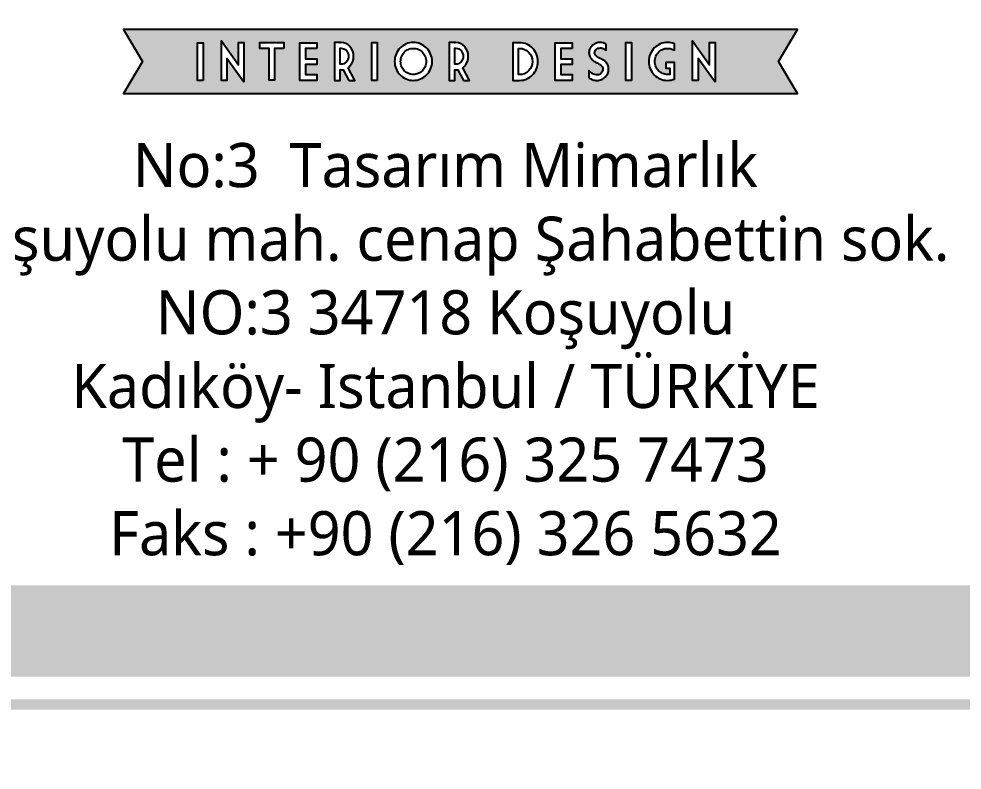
# Model space of a CAD drawing. Header units: millimetres. Extents: x 54215 to 67697, y 23496 to 56611.
# Drawn here: x 60223.6 to 60300.7, y 29645.4 to 29706.8 of the extents above; entities that cross this region are included whole.
import ezdxf

# ---------------------------------------------------------------- set-up
doc = ezdxf.new("R2010")
doc.units = ezdxf.units.MM
doc.layers.add('no3_lejand', color=255, linetype='Continuous', lineweight=13)
doc.styles.get("Standard").update_dxf_attribs({"font": 'arial.ttf'})

msp = doc.modelspace()

# ---------------------------------------------------------------- hatches: boundary and pattern name
at = {"true_color": 0xe74a37}
h = msp.add_hatch(color=13, dxfattribs=at)
h.dxf.hatch_style = 1
h.paths.add_polyline_path([(60276.846, 29705.952), (60242.532, 29705.952), (60232.125, 29705.952), (60233.675, 29703.342), (60232.125, 29700.731), (60242.532, 29700.731), (60276.846, 29700.731), (60287.253, 29700.731), (60285.703, 29703.342), (60287.253, 29705.952)])
h.paths.add_polyline_path([(60238.629, 29701.791), (60238.175, 29701.791), (60238.175, 29704.875), (60238.629, 29704.875)])
h.paths.add_polyline_path([(60241.966, 29701.656), (60240.582, 29703.591), (60240.582, 29701.791), (60240.128, 29701.791), (60240.128, 29705.017), (60241.513, 29703.078), (60241.513, 29704.892), (60241.966, 29704.892)])
h.paths.add_polyline_path([(60245.226, 29704.405), (60244.48, 29704.405), (60244.48, 29701.808), (60244.026, 29701.808), (60244.026, 29704.405), (60243.281, 29704.405), (60243.281, 29704.892), (60245.226, 29704.892)])
h.paths.add_polyline_path([(60247.922, 29704.405), (60246.996, 29704.405), (60246.996, 29703.568), (60247.922, 29703.568), (60247.922, 29703.098), (60246.996, 29703.098), (60246.996, 29702.261), (60247.922, 29702.261), (60247.922, 29701.791), (60246.54, 29701.791), (60246.54, 29704.875), (60247.922, 29704.875)])
edge = h.paths.add_edge_path()
edge.add_spline(control_points=[(60250.844, 29703.193), (60250.844, 29703.193), (60250.844, 29703.193), (60250.645, 29702.974), (60250.595, 29702.92), (60250.543, 29702.873), (60250.489, 29702.833), (60250.489, 29702.833), (60251.03, 29701.787), (60251.03, 29701.787), (60251.03, 29701.787), (60250.544, 29701.787), (60250.544, 29701.787), (60250.544, 29701.787), (60250.094, 29702.663), (60250.094, 29702.663), (60250.038, 29702.653), (60249.982, 29702.648), (60249.924, 29702.648), (60249.897, 29702.648), (60249.87, 29702.65), (60249.842, 29702.652), (60249.842, 29702.652), (60249.842, 29701.796), (60249.842, 29701.796), (60249.842, 29701.796), (60249.389, 29701.796), (60249.389, 29701.796), (60249.389, 29701.796), (60249.389, 29704.879), (60249.389, 29704.879), (60249.389, 29704.879), (60249.842, 29704.879), (60249.842, 29704.879), (60249.842, 29704.879), (60249.842, 29704.877), (60249.842, 29704.877), (60249.87, 29704.878), (60249.897, 29704.879), (60249.924, 29704.879), (60250.206, 29704.879), (60250.446, 29704.77), (60250.645, 29704.552), (60250.844, 29704.334), (60250.943, 29704.072), (60250.943, 29703.765), (60250.943, 29703.456), (60250.844, 29703.193)], knot_values=[0, 0, 0, 0, 0.00005, 0.0001, 1, 1, 1, 2, 2, 2, 3, 3, 3, 4, 4, 4, 5, 5, 5, 6, 6, 6, 7, 7, 7, 8, 8, 8, 9, 9, 9, 10, 10, 10, 11, 11, 11, 12, 12, 12, 13, 13, 13, 14, 14, 14, 15, 15, 15, 15], degree=3, periodic=0)
h.paths.add_polyline_path([(60252.883, 29701.791), (60252.429, 29701.791), (60252.429, 29704.892), (60252.883, 29704.892)])
edge = h.paths.add_edge_path()
edge.add_spline(control_points=[(60256.776, 29704.583), (60256.776, 29704.583), (60256.776, 29704.583), (60256.915, 29704.444), (60257.054, 29704.304), (60257.164, 29704.139), (60257.244, 29703.948), (60257.325, 29703.757), (60257.365, 29703.555), (60257.365, 29703.341), (60257.365, 29703.127), (60257.325, 29702.925), (60257.244, 29702.738), (60257.164, 29702.549), (60257.054, 29702.386), (60256.915, 29702.246), (60256.776, 29702.106), (60256.613, 29701.996), (60256.429, 29701.914), (60256.244, 29701.832), (60256.045, 29701.791), (60255.833, 29701.791), (60255.619, 29701.791), (60255.42, 29701.832), (60255.235, 29701.914), (60255.05, 29701.996), (60254.888, 29702.106), (60254.749, 29702.246), (60254.609, 29702.386), (60254.5, 29702.549), (60254.419, 29702.738), (60254.339, 29702.925), (60254.299, 29703.127), (60254.299, 29703.341), (60254.299, 29703.555), (60254.339, 29703.757), (60254.419, 29703.948), (60254.5, 29704.139), (60254.609, 29704.304), (60254.749, 29704.444), (60254.888, 29704.583), (60255.05, 29704.693), (60255.235, 29704.774), (60255.42, 29704.855), (60255.619, 29704.896), (60255.833, 29704.896), (60256.045, 29704.896), (60256.244, 29704.855), (60256.429, 29704.774), (60256.613, 29704.693), (60256.776, 29704.583)], knot_values=[0, 0, 0, 0, 0.00005, 0.0001, 1, 1, 1, 2, 2, 2, 3, 3, 3, 4, 4, 4, 5, 5, 5, 6, 6, 6, 7, 7, 7, 8, 8, 8, 9, 9, 9, 10, 10, 10, 11, 11, 11, 12, 12, 12, 13, 13, 13, 14, 14, 14, 15, 15, 15, 16, 16, 16, 16], degree=3, periodic=0)
edge = h.paths.add_edge_path()
edge.add_spline(control_points=[(60260.23, 29703.193), (60260.23, 29703.193), (60260.23, 29703.193), (60260.031, 29702.974), (60259.981, 29702.92), (60259.929, 29702.873), (60259.875, 29702.833), (60259.875, 29702.833), (60260.416, 29701.787), (60260.416, 29701.787), (60260.416, 29701.787), (60259.93, 29701.787), (60259.93, 29701.787), (60259.93, 29701.787), (60259.48, 29702.663), (60259.48, 29702.663), (60259.425, 29702.653), (60259.368, 29702.648), (60259.31, 29702.648), (60259.283, 29702.648), (60259.256, 29702.65), (60259.229, 29702.652), (60259.229, 29702.652), (60259.229, 29701.796), (60259.229, 29701.796), (60259.229, 29701.796), (60258.775, 29701.796), (60258.775, 29701.796), (60258.775, 29701.796), (60258.775, 29704.879), (60258.775, 29704.879), (60258.775, 29704.879), (60259.229, 29704.879), (60259.229, 29704.879), (60259.229, 29704.879), (60259.229, 29704.877), (60259.229, 29704.877), (60259.256, 29704.878), (60259.283, 29704.879), (60259.31, 29704.879), (60259.592, 29704.879), (60259.833, 29704.77), (60260.031, 29704.552), (60260.23, 29704.334), (60260.329, 29704.072), (60260.329, 29703.765), (60260.329, 29703.456), (60260.23, 29703.193)], knot_values=[0, 0, 0, 0, 0.00005, 0.0001, 1, 1, 1, 2, 2, 2, 3, 3, 3, 4, 4, 4, 5, 5, 5, 6, 6, 6, 7, 7, 7, 8, 8, 8, 9, 9, 9, 10, 10, 10, 11, 11, 11, 12, 12, 12, 13, 13, 13, 14, 14, 14, 15, 15, 15, 15], degree=3, periodic=0)
edge = h.paths.add_edge_path()
edge.add_spline(control_points=[(60264.53, 29704.875), (60264.53, 29704.875), (60264.53, 29704.875), (60264.53, 29704.875), (60264.943, 29704.875), (60265.294, 29704.724), (60265.585, 29704.424), (60265.876, 29704.123), (60266.022, 29703.759), (60266.022, 29703.333), (60266.022, 29702.908), (60265.876, 29702.546), (60265.585, 29702.244), (60265.294, 29701.942), (60264.943, 29701.791), (60264.53, 29701.791), (60264.53, 29701.791), (60263.981, 29701.791), (60263.981, 29701.791), (60263.981, 29701.791), (60263.981, 29704.875), (60263.981, 29704.875), (60263.981, 29704.875), (60264.53, 29704.875)], knot_values=[0, 0, 0, 0, 0.00005, 0.0001, 1, 1, 1, 2, 2, 2, 3, 3, 3, 4, 4, 4, 5, 5, 5, 6, 6, 6, 7, 7, 7, 7], degree=3, periodic=0)
h.paths.add_polyline_path([(60268.814, 29704.405), (60267.888, 29704.405), (60267.888, 29703.568), (60268.814, 29703.568), (60268.814, 29703.098), (60267.888, 29703.098), (60267.888, 29702.261), (60268.814, 29702.261), (60268.814, 29701.791), (60267.432, 29701.791), (60267.432, 29704.875), (60268.814, 29704.875)])
edge = h.paths.add_edge_path()
edge.add_spline(control_points=[(60271.52, 29703.359), (60271.52, 29703.359), (60271.52, 29703.359), (60271.586, 29703.295), (60271.651, 29703.231), (60271.705, 29703.15), (60271.746, 29703.053), (60271.786, 29702.955), (60271.808, 29702.839), (60271.811, 29702.705), (60271.811, 29702.582), (60271.786, 29702.465), (60271.736, 29702.354), (60271.686, 29702.243), (60271.616, 29702.145), (60271.527, 29702.06), (60271.438, 29701.975), (60271.335, 29701.907), (60271.22, 29701.859), (60271.104, 29701.811), (60270.984, 29701.787), (60270.858, 29701.787), (60270.729, 29701.787), (60270.614, 29701.804), (60270.514, 29701.838), (60270.415, 29701.871), (60270.309, 29701.931), (60270.195, 29702.018), (60270.195, 29702.018), (60270.195, 29702.594), (60270.195, 29702.594), (60270.266, 29702.517), (60270.319, 29702.465), (60270.358, 29702.438), (60270.396, 29702.411), (60270.442, 29702.381), (60270.497, 29702.351), (60270.551, 29702.32), (60270.612, 29702.294), (60270.677, 29702.273), (60270.744, 29702.252), (60270.81, 29702.242), (60270.874, 29702.242), (60271.008, 29702.242), (60271.118, 29702.29), (60271.204, 29702.386), (60271.289, 29702.481), (60271.332, 29702.594), (60271.332, 29702.726), (60271.332, 29702.833), (60271.296, 29702.92), (60271.223, 29702.988), (60271.15, 29703.055), (60271.031, 29703.131), (60270.864, 29703.218), (60270.764, 29703.271), (60270.68, 29703.32), (60270.611, 29703.362), (60270.542, 29703.406), (60270.476, 29703.459), (60270.412, 29703.524), (60270.349, 29703.588), (60270.298, 29703.665), (60270.258, 29703.753), (60270.219, 29703.841), (60270.2, 29703.946), (60270.2, 29704.066), (60270.205, 29704.184), (60270.233, 29704.293), (60270.282, 29704.394), (60270.333, 29704.495), (60270.4, 29704.584), (60270.485, 29704.66), (60270.57, 29704.736), (60270.667, 29704.795), (60270.776, 29704.837), (60270.884, 29704.879), (60271, 29704.9), (60271.119, 29704.9), (60271.21, 29704.897), (60271.292, 29704.884), (60271.366, 29704.861), (60271.441, 29704.838), (60271.525, 29704.797), (60271.62, 29704.737), (60271.62, 29704.737), (60271.62, 29704.253), (60271.62, 29704.253), (60271.563, 29704.291), (60271.524, 29704.316), (60271.503, 29704.325), (60271.482, 29704.334), (60271.453, 29704.35), (60271.414, 29704.371), (60271.376, 29704.393), (60271.331, 29704.411), (60271.281, 29704.427), (60271.229, 29704.442), (60271.176, 29704.45), (60271.119, 29704.45), (60270.992, 29704.448), (60270.885, 29704.407), (60270.797, 29704.325), (60270.71, 29704.244), (60270.665, 29704.149), (60270.665, 29704.041), (60270.668, 29703.939), (60270.705, 29703.858), (60270.776, 29703.798), (60270.847, 29703.736), (60270.961, 29703.668), (60271.119, 29703.592), (60271.228, 29703.54), (60271.316, 29703.493), (60271.383, 29703.453), (60271.452, 29703.412), (60271.52, 29703.359)], knot_values=[0, 0, 0, 0, 0.00005, 0.0001, 1, 1, 1, 2, 2, 2, 3, 3, 3, 4, 4, 4, 5, 5, 5, 6, 6, 6, 7, 7, 7, 8, 8, 8, 9, 9, 9, 10, 10, 10, 11, 11, 11, 12, 12, 12, 13, 13, 13, 14, 14, 14, 15, 15, 15, 16, 16, 16, 17, 17, 17, 18, 18, 18, 19, 19, 19, 20, 20, 20, 21, 21, 21, 22, 22, 22, 23, 23, 23, 24, 24, 24, 25, 25, 25, 26, 26, 26, 27, 27, 27, 28, 28, 28, 29, 29, 29, 30, 30, 30, 31, 31, 31, 32, 32, 32, 33, 33, 33, 34, 34, 34, 35, 35, 35, 36, 36, 36, 37, 37, 37, 38, 38, 38, 38], degree=3, periodic=0)
h.paths.add_polyline_path([(60273.68, 29701.791), (60273.226, 29701.791), (60273.226, 29704.892), (60273.68, 29704.892)])
edge = h.paths.add_edge_path()
edge.add_spline(control_points=[(60275.847, 29704.693), (60275.847, 29704.693), (60275.847, 29704.693), (60276.032, 29704.774), (60276.217, 29704.855), (60276.417, 29704.896), (60276.63, 29704.896), (60276.83, 29704.896), (60277.018, 29704.86), (60277.194, 29704.789), (60277.194, 29704.789), (60277.194, 29704.247), (60277.194, 29704.247), (60277.143, 29704.279), (60277.091, 29704.307), (60277.035, 29704.33), (60276.908, 29704.384), (60276.773, 29704.412), (60276.63, 29704.412), (60276.486, 29704.412), (60276.35, 29704.384), (60276.223, 29704.33), (60276.096, 29704.276), (60275.985, 29704.2), (60275.89, 29704.103), (60275.796, 29704.006), (60275.722, 29703.892), (60275.667, 29703.761), (60275.613, 29703.631), (60275.586, 29703.491), (60275.586, 29703.341), (60275.586, 29703.192), (60275.613, 29703.052), (60275.667, 29702.922), (60275.722, 29702.791), (60275.796, 29702.677), (60275.89, 29702.58), (60275.985, 29702.483), (60276.096, 29702.407), (60276.223, 29702.352), (60276.35, 29702.297), (60276.486, 29702.269), (60276.63, 29702.269), (60276.69, 29702.269), (60276.748, 29702.274), (60276.805, 29702.284), (60276.805, 29702.284), (60276.805, 29702.797), (60276.805, 29702.797), (60276.805, 29702.797), (60276.491, 29702.797), (60276.491, 29702.797), (60276.491, 29702.797), (60276.491, 29703.266), (60276.491, 29703.266), (60276.491, 29703.266), (60277.194, 29703.266), (60277.194, 29703.266), (60277.194, 29703.266), (60277.194, 29701.9), (60277.194, 29701.9), (60277.018, 29701.828), (60276.83, 29701.791), (60276.63, 29701.791), (60276.417, 29701.791), (60276.217, 29701.832), (60276.032, 29701.914), (60275.847, 29701.996), (60275.685, 29702.106), (60275.546, 29702.246), (60275.407, 29702.386), (60275.297, 29702.549), (60275.217, 29702.738), (60275.137, 29702.925), (60275.097, 29703.127), (60275.097, 29703.341), (60275.097, 29703.555), (60275.137, 29703.757), (60275.217, 29703.948), (60275.297, 29704.139), (60275.407, 29704.304), (60275.546, 29704.444), (60275.685, 29704.583), (60275.847, 29704.693)], knot_values=[0, 0, 0, 0, 0.00005, 0.0001, 1, 1, 1, 2, 2, 2, 3, 3, 3, 4, 4, 4, 5, 5, 5, 6, 6, 6, 7, 7, 7, 8, 8, 8, 9, 9, 9, 10, 10, 10, 11, 11, 11, 12, 12, 12, 13, 13, 13, 14, 14, 14, 15, 15, 15, 16, 16, 16, 17, 17, 17, 18, 18, 18, 19, 19, 19, 20, 20, 20, 21, 21, 21, 22, 22, 22, 23, 23, 23, 24, 24, 24, 25, 25, 25, 26, 26, 26, 27, 27, 27, 27], degree=3, periodic=0)
h.paths.add_polyline_path([(60280.522, 29701.656), (60279.138, 29703.591), (60279.138, 29701.791), (60278.684, 29701.791), (60278.684, 29705.017), (60280.068, 29703.078), (60280.068, 29704.892), (60280.522, 29704.892)])

# ---------------------------------------------------------------- linework, layer by layer
at = {"color": 13, "true_color": 0xe74a37}
for points in [[(60276.846, 29705.952), (60242.532, 29705.952), (60232.125, 29705.952), (60233.675, 29703.342), (60232.125, 29700.731), (60242.532, 29700.731), (60276.846, 29700.731), (60287.253, 29700.731), (60285.703, 29703.342), (60287.253, 29705.952), (60276.846, 29705.952)], [(60238.629, 29701.791), (60238.175, 29701.791), (60238.175, 29704.875), (60238.629, 29704.875), (60238.629, 29701.791)], [(60241.966, 29701.656), (60240.582, 29703.591), (60240.582, 29701.791), (60240.128, 29701.791), (60240.128, 29705.017), (60241.513, 29703.078), (60241.513, 29704.892), (60241.966, 29704.892), (60241.966, 29701.656)], [(60245.226, 29704.405), (60244.48, 29704.405), (60244.48, 29701.808), (60244.026, 29701.808), (60244.026, 29704.405), (60243.281, 29704.405), (60243.281, 29704.892), (60245.226, 29704.892), (60245.226, 29704.405)], [(60247.922, 29704.405), (60246.996, 29704.405), (60246.996, 29703.568), (60247.922, 29703.568), (60247.922, 29703.098), (60246.996, 29703.098), (60246.996, 29702.261), (60247.922, 29702.261), (60247.922, 29701.791), (60246.54, 29701.791), (60246.54, 29704.875), (60247.922, 29704.875), (60247.922, 29704.405)], [(60252.883, 29701.791), (60252.429, 29701.791), (60252.429, 29704.892), (60252.883, 29704.892), (60252.883, 29701.791)], [(60268.814, 29704.405), (60267.888, 29704.405), (60267.888, 29703.568), (60268.814, 29703.568), (60268.814, 29703.098), (60267.888, 29703.098), (60267.888, 29702.261), (60268.814, 29702.261), (60268.814, 29701.791), (60267.432, 29701.791), (60267.432, 29704.875), (60268.814, 29704.875), (60268.814, 29704.405)], [(60273.68, 29701.791), (60273.226, 29701.791), (60273.226, 29704.892), (60273.68, 29704.892), (60273.68, 29701.791)], [(60280.522, 29701.656), (60279.138, 29703.591), (60279.138, 29701.791), (60278.684, 29701.791), (60278.684, 29705.017), (60280.068, 29703.078), (60280.068, 29704.892), (60280.522, 29704.892), (60280.522, 29701.656)]]:
    msp.add_lwpolyline(points, dxfattribs=at)
for points, knots in [([(60250.544, 29701.787), (60250.544, 29701.787), (60250.094, 29702.663), (60250.094, 29702.663), (60250.038, 29702.653), (60249.982, 29702.648), (60249.924, 29702.648), (60249.897, 29702.648), (60249.87, 29702.65), (60249.842, 29702.652), (60249.842, 29702.652), (60249.842, 29701.796), (60249.842, 29701.796), (60249.842, 29701.796), (60249.389, 29701.796), (60249.389, 29701.796), (60249.389, 29701.796), (60249.389, 29704.879), (60249.389, 29704.879), (60249.389, 29704.879), (60249.842, 29704.879), (60249.842, 29704.879), (60249.842, 29704.879), (60249.842, 29704.877), (60249.842, 29704.877), (60249.87, 29704.878), (60249.897, 29704.879), (60249.924, 29704.879), (60250.206, 29704.879), (60250.446, 29704.77), (60250.645, 29704.552), (60250.844, 29704.334), (60250.943, 29704.072), (60250.943, 29703.765), (60250.943, 29703.456), (60250.844, 29703.193), (60250.645, 29702.974), (60250.595, 29702.92), (60250.543, 29702.873), (60250.489, 29702.833), (60250.489, 29702.833), (60251.03, 29701.787), (60251.03, 29701.787), (60251.03, 29701.787), (60250.544, 29701.787), (60250.544, 29701.787)], [0, 0, 0, 0, 1, 1, 1, 2, 2, 2, 3, 3, 3, 4, 4, 4, 5, 5, 5, 6, 6, 6, 7, 7, 7, 8, 8, 8, 9, 9, 9, 10, 10, 10, 11, 11, 11, 12, 12, 12, 13, 13, 13, 14, 14, 14, 15, 15, 15, 15]), ([(60257.244, 29702.738), (60257.164, 29702.549), (60257.054, 29702.386), (60256.915, 29702.246), (60256.776, 29702.106), (60256.613, 29701.996), (60256.429, 29701.914), (60256.244, 29701.832), (60256.045, 29701.791), (60255.833, 29701.791), (60255.619, 29701.791), (60255.42, 29701.832), (60255.235, 29701.914), (60255.05, 29701.996), (60254.888, 29702.106), (60254.749, 29702.246), (60254.609, 29702.386), (60254.5, 29702.549), (60254.419, 29702.738), (60254.339, 29702.925), (60254.299, 29703.127), (60254.299, 29703.341), (60254.299, 29703.555), (60254.339, 29703.757), (60254.419, 29703.948), (60254.5, 29704.139), (60254.609, 29704.304), (60254.749, 29704.444), (60254.888, 29704.583), (60255.05, 29704.693), (60255.235, 29704.774), (60255.42, 29704.855), (60255.619, 29704.896), (60255.833, 29704.896), (60256.045, 29704.896), (60256.244, 29704.855), (60256.429, 29704.774), (60256.613, 29704.693), (60256.776, 29704.583), (60256.915, 29704.444), (60257.054, 29704.304), (60257.164, 29704.139), (60257.244, 29703.948), (60257.325, 29703.757), (60257.365, 29703.555), (60257.365, 29703.341), (60257.365, 29703.127), (60257.325, 29702.925), (60257.244, 29702.738)], [0, 0, 0, 0, 1, 1, 1, 2, 2, 2, 3, 3, 3, 4, 4, 4, 5, 5, 5, 6, 6, 6, 7, 7, 7, 8, 8, 8, 9, 9, 9, 10, 10, 10, 11, 11, 11, 12, 12, 12, 13, 13, 13, 14, 14, 14, 15, 15, 15, 16, 16, 16, 16]), ([(60259.93, 29701.787), (60259.93, 29701.787), (60259.48, 29702.663), (60259.48, 29702.663), (60259.425, 29702.653), (60259.368, 29702.648), (60259.31, 29702.648), (60259.283, 29702.648), (60259.256, 29702.65), (60259.229, 29702.652), (60259.229, 29702.652), (60259.229, 29701.796), (60259.229, 29701.796), (60259.229, 29701.796), (60258.775, 29701.796), (60258.775, 29701.796), (60258.775, 29701.796), (60258.775, 29704.879), (60258.775, 29704.879), (60258.775, 29704.879), (60259.229, 29704.879), (60259.229, 29704.879), (60259.229, 29704.879), (60259.229, 29704.877), (60259.229, 29704.877), (60259.256, 29704.878), (60259.283, 29704.879), (60259.31, 29704.879), (60259.592, 29704.879), (60259.833, 29704.77), (60260.031, 29704.552), (60260.23, 29704.334), (60260.329, 29704.072), (60260.329, 29703.765), (60260.329, 29703.456), (60260.23, 29703.193), (60260.031, 29702.974), (60259.981, 29702.92), (60259.929, 29702.873), (60259.875, 29702.833), (60259.875, 29702.833), (60260.416, 29701.787), (60260.416, 29701.787), (60260.416, 29701.787), (60259.93, 29701.787), (60259.93, 29701.787)], [0, 0, 0, 0, 1, 1, 1, 2, 2, 2, 3, 3, 3, 4, 4, 4, 5, 5, 5, 6, 6, 6, 7, 7, 7, 8, 8, 8, 9, 9, 9, 10, 10, 10, 11, 11, 11, 12, 12, 12, 13, 13, 13, 14, 14, 14, 15, 15, 15, 15]), ([(60265.585, 29702.244), (60265.294, 29701.942), (60264.943, 29701.791), (60264.53, 29701.791), (60264.53, 29701.791), (60263.981, 29701.791), (60263.981, 29701.791), (60263.981, 29701.791), (60263.981, 29704.875), (60263.981, 29704.875), (60263.981, 29704.875), (60264.53, 29704.875), (60264.53, 29704.875), (60264.943, 29704.875), (60265.294, 29704.724), (60265.585, 29704.424), (60265.876, 29704.123), (60266.022, 29703.759), (60266.022, 29703.333), (60266.022, 29702.908), (60265.876, 29702.546), (60265.585, 29702.244)], [0, 0, 0, 0, 1, 1, 1, 2, 2, 2, 3, 3, 3, 4, 4, 4, 5, 5, 5, 6, 6, 6, 7, 7, 7, 7]), ([(60271.736, 29702.354), (60271.686, 29702.243), (60271.616, 29702.145), (60271.527, 29702.06), (60271.438, 29701.975), (60271.335, 29701.907), (60271.22, 29701.859), (60271.104, 29701.811), (60270.984, 29701.787), (60270.858, 29701.787), (60270.729, 29701.787), (60270.614, 29701.804), (60270.514, 29701.838), (60270.415, 29701.871), (60270.309, 29701.931), (60270.195, 29702.018), (60270.195, 29702.018), (60270.195, 29702.594), (60270.195, 29702.594), (60270.266, 29702.517), (60270.319, 29702.465), (60270.358, 29702.438), (60270.396, 29702.411), (60270.442, 29702.381), (60270.497, 29702.351), (60270.551, 29702.32), (60270.612, 29702.294), (60270.677, 29702.273), (60270.744, 29702.252), (60270.81, 29702.242), (60270.874, 29702.242), (60271.008, 29702.242), (60271.118, 29702.29), (60271.204, 29702.386), (60271.289, 29702.481), (60271.332, 29702.594), (60271.332, 29702.726), (60271.332, 29702.833), (60271.296, 29702.92), (60271.223, 29702.988), (60271.15, 29703.055), (60271.031, 29703.131), (60270.864, 29703.218), (60270.764, 29703.271), (60270.68, 29703.32), (60270.611, 29703.362), (60270.542, 29703.406), (60270.476, 29703.459), (60270.412, 29703.524), (60270.349, 29703.588), (60270.298, 29703.665), (60270.258, 29703.753), (60270.219, 29703.841), (60270.2, 29703.946), (60270.2, 29704.066), (60270.205, 29704.184), (60270.233, 29704.293), (60270.282, 29704.394), (60270.333, 29704.495), (60270.4, 29704.584), (60270.485, 29704.66), (60270.57, 29704.736), (60270.667, 29704.795), (60270.776, 29704.837), (60270.884, 29704.879), (60271, 29704.9), (60271.119, 29704.9), (60271.21, 29704.897), (60271.292, 29704.884), (60271.366, 29704.861), (60271.441, 29704.838), (60271.525, 29704.797), (60271.62, 29704.737), (60271.62, 29704.737), (60271.62, 29704.253), (60271.62, 29704.253), (60271.563, 29704.291), (60271.524, 29704.316), (60271.503, 29704.325), (60271.482, 29704.334), (60271.453, 29704.35), (60271.414, 29704.371), (60271.376, 29704.393), (60271.331, 29704.411), (60271.281, 29704.427), (60271.229, 29704.442), (60271.176, 29704.45), (60271.119, 29704.45), (60270.992, 29704.448), (60270.885, 29704.407), (60270.797, 29704.325), (60270.71, 29704.244), (60270.665, 29704.149), (60270.665, 29704.041), (60270.668, 29703.939), (60270.705, 29703.858), (60270.776, 29703.798), (60270.847, 29703.736), (60270.961, 29703.668), (60271.119, 29703.592), (60271.228, 29703.54), (60271.316, 29703.493), (60271.383, 29703.453), (60271.452, 29703.412), (60271.52, 29703.359), (60271.586, 29703.295), (60271.651, 29703.231), (60271.705, 29703.15), (60271.746, 29703.053), (60271.786, 29702.955), (60271.808, 29702.839), (60271.811, 29702.705), (60271.811, 29702.582), (60271.786, 29702.465), (60271.736, 29702.354)], [0, 0, 0, 0, 1, 1, 1, 2, 2, 2, 3, 3, 3, 4, 4, 4, 5, 5, 5, 6, 6, 6, 7, 7, 7, 8, 8, 8, 9, 9, 9, 10, 10, 10, 11, 11, 11, 12, 12, 12, 13, 13, 13, 14, 14, 14, 15, 15, 15, 16, 16, 16, 17, 17, 17, 18, 18, 18, 19, 19, 19, 20, 20, 20, 21, 21, 21, 22, 22, 22, 23, 23, 23, 24, 24, 24, 25, 25, 25, 26, 26, 26, 27, 27, 27, 28, 28, 28, 29, 29, 29, 30, 30, 30, 31, 31, 31, 32, 32, 32, 33, 33, 33, 34, 34, 34, 35, 35, 35, 36, 36, 36, 37, 37, 37, 38, 38, 38, 38]), ([(60277.194, 29704.247), (60277.143, 29704.279), (60277.091, 29704.307), (60277.035, 29704.33), (60276.908, 29704.384), (60276.773, 29704.412), (60276.63, 29704.412), (60276.486, 29704.412), (60276.35, 29704.384), (60276.223, 29704.33), (60276.096, 29704.276), (60275.985, 29704.2), (60275.89, 29704.103), (60275.796, 29704.006), (60275.722, 29703.892), (60275.667, 29703.761), (60275.613, 29703.631), (60275.586, 29703.491), (60275.586, 29703.341), (60275.586, 29703.192), (60275.613, 29703.052), (60275.667, 29702.922), (60275.722, 29702.791), (60275.796, 29702.677), (60275.89, 29702.58), (60275.985, 29702.483), (60276.096, 29702.407), (60276.223, 29702.352), (60276.35, 29702.297), (60276.486, 29702.269), (60276.63, 29702.269), (60276.69, 29702.269), (60276.748, 29702.274), (60276.805, 29702.284), (60276.805, 29702.284), (60276.805, 29702.797), (60276.805, 29702.797), (60276.805, 29702.797), (60276.491, 29702.797), (60276.491, 29702.797), (60276.491, 29702.797), (60276.491, 29703.266), (60276.491, 29703.266), (60276.491, 29703.266), (60277.194, 29703.266), (60277.194, 29703.266), (60277.194, 29703.266), (60277.194, 29701.9), (60277.194, 29701.9), (60277.018, 29701.828), (60276.83, 29701.791), (60276.63, 29701.791), (60276.417, 29701.791), (60276.217, 29701.832), (60276.032, 29701.914), (60275.847, 29701.996), (60275.685, 29702.106), (60275.546, 29702.246), (60275.407, 29702.386), (60275.297, 29702.549), (60275.217, 29702.738), (60275.137, 29702.925), (60275.097, 29703.127), (60275.097, 29703.341), (60275.097, 29703.555), (60275.137, 29703.757), (60275.217, 29703.948), (60275.297, 29704.139), (60275.407, 29704.304), (60275.546, 29704.444), (60275.685, 29704.583), (60275.847, 29704.693), (60276.032, 29704.774), (60276.217, 29704.855), (60276.417, 29704.896), (60276.63, 29704.896), (60276.83, 29704.896), (60277.018, 29704.86), (60277.194, 29704.789), (60277.194, 29704.789), (60277.194, 29704.247), (60277.194, 29704.247)], [0, 0, 0, 0, 1, 1, 1, 2, 2, 2, 3, 3, 3, 4, 4, 4, 5, 5, 5, 6, 6, 6, 7, 7, 7, 8, 8, 8, 9, 9, 9, 10, 10, 10, 11, 11, 11, 12, 12, 12, 13, 13, 13, 14, 14, 14, 15, 15, 15, 16, 16, 16, 17, 17, 17, 18, 18, 18, 19, 19, 19, 20, 20, 20, 21, 21, 21, 22, 22, 22, 23, 23, 23, 24, 24, 24, 25, 25, 25, 26, 26, 26, 27, 27, 27, 27]), ([(60250.349, 29704.229), (60250.231, 29704.356), (60250.09, 29704.42), (60249.924, 29704.42), (60249.897, 29704.42), (60249.87, 29704.419), (60249.842, 29704.416), (60249.842, 29704.416), (60249.842, 29703.113), (60249.842, 29703.113), (60249.868, 29703.109), (60249.895, 29703.107), (60249.924, 29703.107), (60250.09, 29703.107), (60250.231, 29703.171), (60250.349, 29703.3), (60250.465, 29703.429), (60250.524, 29703.583), (60250.524, 29703.765), (60250.524, 29703.946), (60250.465, 29704.101), (60250.349, 29704.229)], [0, 0, 0, 0, 1, 1, 1, 2, 2, 2, 3, 3, 3, 4, 4, 4, 5, 5, 5, 6, 6, 6, 7, 7, 7, 7]), ([(60256.57, 29704.103), (60256.475, 29704.2), (60256.365, 29704.276), (60256.238, 29704.33), (60256.111, 29704.384), (60255.976, 29704.412), (60255.833, 29704.412), (60255.688, 29704.412), (60255.553, 29704.384), (60255.426, 29704.33), (60255.299, 29704.276), (60255.188, 29704.2), (60255.093, 29704.103), (60254.998, 29704.006), (60254.924, 29703.892), (60254.871, 29703.761), (60254.816, 29703.631), (60254.789, 29703.491), (60254.789, 29703.341), (60254.789, 29703.192), (60254.816, 29703.052), (60254.871, 29702.922), (60254.924, 29702.791), (60254.998, 29702.677), (60255.093, 29702.58), (60255.188, 29702.483), (60255.299, 29702.407), (60255.426, 29702.352), (60255.553, 29702.297), (60255.688, 29702.269), (60255.833, 29702.269), (60255.976, 29702.269), (60256.111, 29702.297), (60256.238, 29702.352), (60256.365, 29702.407), (60256.475, 29702.483), (60256.57, 29702.58), (60256.663, 29702.677), (60256.737, 29702.791), (60256.791, 29702.922), (60256.845, 29703.052), (60256.872, 29703.192), (60256.872, 29703.341), (60256.872, 29703.491), (60256.845, 29703.631), (60256.791, 29703.761), (60256.737, 29703.892), (60256.663, 29704.006), (60256.57, 29704.103)], [0, 0, 0, 0, 1, 1, 1, 2, 2, 2, 3, 3, 3, 4, 4, 4, 5, 5, 5, 6, 6, 6, 7, 7, 7, 8, 8, 8, 9, 9, 9, 10, 10, 10, 11, 11, 11, 12, 12, 12, 13, 13, 13, 14, 14, 14, 15, 15, 15, 16, 16, 16, 16]), ([(60259.734, 29704.229), (60259.617, 29704.356), (60259.476, 29704.42), (60259.31, 29704.42), (60259.283, 29704.42), (60259.256, 29704.419), (60259.229, 29704.416), (60259.229, 29704.416), (60259.229, 29703.113), (60259.229, 29703.113), (60259.254, 29703.109), (60259.281, 29703.107), (60259.31, 29703.107), (60259.476, 29703.107), (60259.617, 29703.171), (60259.734, 29703.3), (60259.851, 29703.429), (60259.91, 29703.583), (60259.91, 29703.765), (60259.91, 29703.946), (60259.851, 29704.101), (60259.734, 29704.229)], [0, 0, 0, 0, 1, 1, 1, 2, 2, 2, 3, 3, 3, 4, 4, 4, 5, 5, 5, 6, 6, 6, 7, 7, 7, 7]), ([(60264.53, 29704.408), (60264.53, 29704.408), (60264.435, 29704.408), (60264.435, 29704.408), (60264.435, 29704.408), (60264.435, 29702.261), (60264.435, 29702.261), (60264.435, 29702.261), (60264.53, 29702.261), (60264.53, 29702.261), (60264.817, 29702.261), (60265.062, 29702.366), (60265.265, 29702.575), (60265.469, 29702.784), (60265.57, 29703.037), (60265.57, 29703.333), (60265.57, 29703.63), (60265.469, 29703.884), (60265.265, 29704.094), (60265.062, 29704.303), (60264.817, 29704.408), (60264.53, 29704.408)], [0, 0, 0, 0, 1, 1, 1, 2, 2, 2, 3, 3, 3, 4, 4, 4, 5, 5, 5, 6, 6, 6, 7, 7, 7, 7])]:
    msp.add_open_spline(points, degree=3, knots=knots, dxfattribs=at)
at = {"layer": 'no3_lejand', "color": 1, "const_width": 7.466}
msp.add_lwpolyline([(60346.108, 29507.983), (58576.145, 29507.983), (58576.145, 30087.983), (60346.108, 30087.983), (60346.108, 29772.363, -0.414214), (60336.074, 29762.329), (60184.551, 29762.329, 0.414214), (60180.537, 29758.315), (60180.537, 29660.78, 0.414214), (60184.551, 29656.766), (60336.074, 29656.766, -0.414214), (60346.108, 29646.731), (60346.108, 29507.983)], format="xyb", dxfattribs=at)
at = {"layer": 'no3_lejand', "color": 252, "const_width": 0.854}
msp.add_lwpolyline([(60340.088, 29772.363, -0.414214), (60336.074, 29768.349), (60184.551, 29768.349, 0.414214), (60174.517, 29758.315), (60174.517, 29660.78, 0.414214), (60184.551, 29650.745), (60336.074, 29650.745, -0.414214), (60340.088, 29646.731), (60340.088, 29514.003), (58582.165, 29514.003), (58582.165, 30081.962), (60340.088, 30081.962), (60340.088, 29772.363)], format="xyb", dxfattribs=at)

# ---------------------------------------------------------------- texts
at = {"layer": 'no3_lejand', "color": 7, "insert": (60258.46, 29679.413), "char_height": 3.61246, "width": 93.56152, "attachment_point": 5}
msp.add_mtext('{\\fLucida Sans Unicode|b0|i0|c162|p34;No:3  Tasarım Mimarlık\\PKoşuyolu mah. cenap Şahabettin sok.\\PNO:3 34718 Koşuyolu\\PKadıköy- Istanbul / TÜRKİYE\\PTel : + 90 (216) 325 7473\\PFaks : +90 (216) 326 5632}', dxfattribs=at)

doc.saveas('drawing.dxf')
